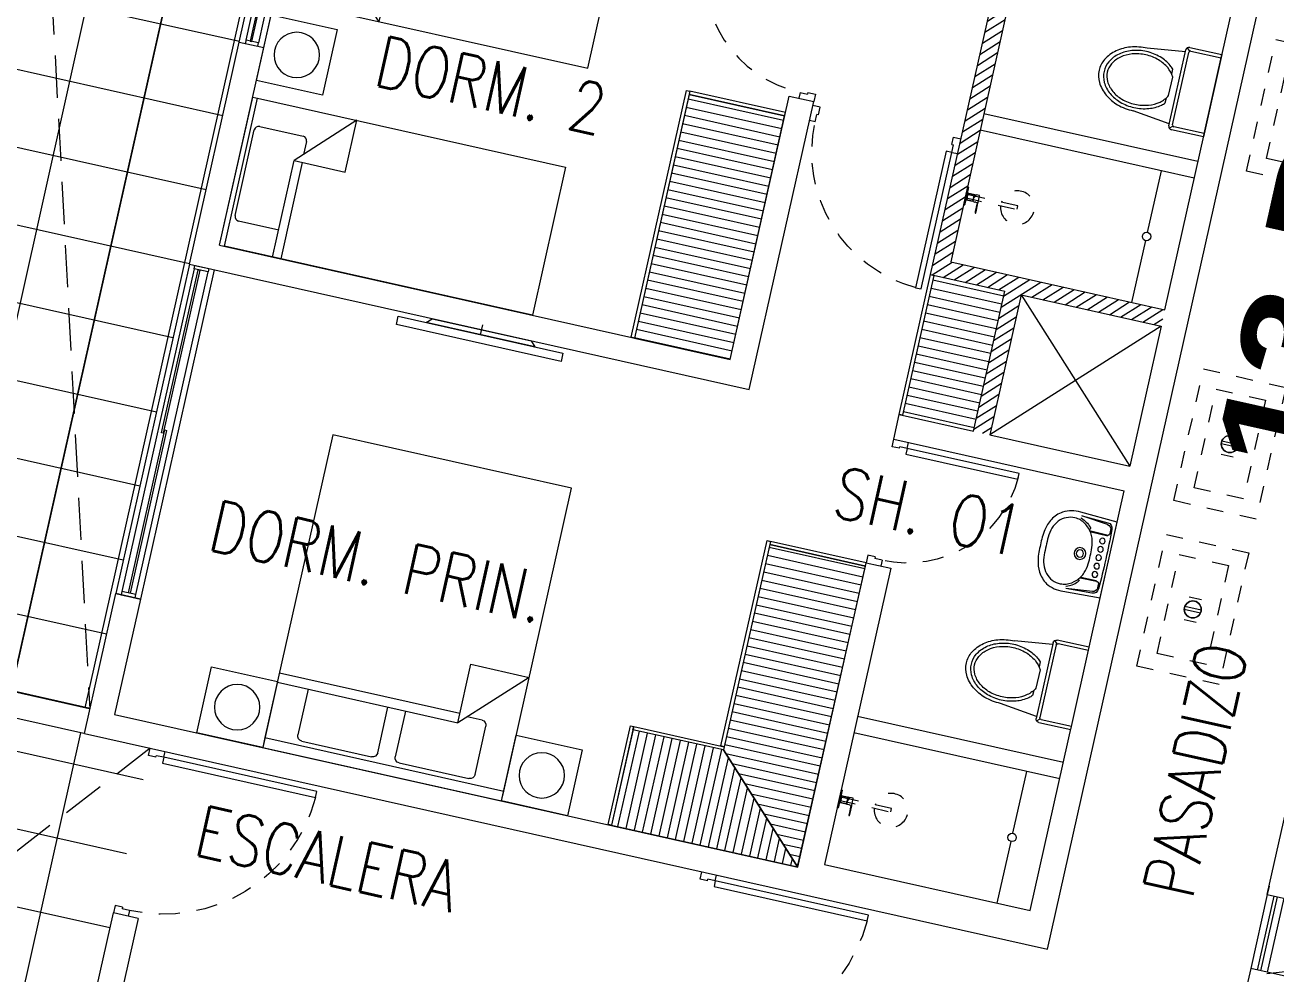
# Model space of a CAD drawing. Header units: millimetres. Extents: x 2471 to 2909, y 1327 to 1568.
# Drawn here: x 2622.16 to 2629.57, y 1490.8 to 1496.43 of the extents above; entities that cross this region are included whole.
import ezdxf
from ezdxf.xclip import XClip

# ---------------------------------------------------------------- set-up
doc = ezdxf.new("R2010")
doc.units = ezdxf.units.MM
doc.header["$XCLIPFRAME"] = 2
doc.set_wipeout_variables(frame=1)
for name, pattern in [('ACAD_ISO07W100', [3, 0, -3]), ('HIDDEN', [0.375, 0.25, -0.125]), ('HIDDEN2', [0.1875, 0.125, -0.0625])]:
    doc.linetypes.add(name, pattern=pattern)
doc.layers.get('0').update_dxf_attribs({"color": 251, "lineweight": 9})
for name, color, linetype, lineweight in [('A-BARANDAS', 251, 'Continuous', 13), ('A-ESTRUCTURA-HATCH', 251, 'Continuous', 13), ('A-HATCH', 251, 'Continuous', 13), ('A-LINEAS', 251, 'Continuous', 13), ('A-MOBILIARIO', 251, 'Continuous', 13), ('A-MURO ALTO', 251, 'Continuous', 13), ('A-MURO BAJO', 251, 'Continuous', 13), ('A-MUROS', 251, 'Continuous', 13), ('A-PROYECCIONES', 251, 'HIDDEN', 13), ('A-SANITARIOS', 251, 'Continuous', 13), ('A_30_DispositivosSanit', 251, 'Continuous', 13), ('A_50_TextoAmbiente', 251, 'Continuous', 13), ('A_50_TextoSubtitulos', 251, 'Continuous', 13), ('DLP_MOBILIARIO FIJO', 251, 'Continuous', 13), ('DLP_MURO BAJO', 251, 'Continuous', 13)]:
    doc.layers.add(name, color=color, linetype=linetype, lineweight=lineweight)
doc.styles.add('R100-200', font='romans.shx', dxfattribs={"width": 0.8, "height": 0.3})
doc.styles.add('R140-200', font='ariblk.ttf', dxfattribs={"height": 0.5})

# ---------------------------------------------------------------- blocks, each defined once
blk = doc.blocks.new('EST P1')
at = {"layer": 'A-ESTRUCTURA-HATCH'}
h = blk.add_hatch(dxfattribs=at)
h.set_pattern_fill('ANSI31', color=256, scale=0.02)
h.set_pattern_definition([(45, (-226392.07709, -8188203.05961), (-0.04490128060535, 0.04490128060535), [])])
h.paths.add_polyline_path([(-3.61, 5.05), (-3.61, 4.85), (-44.785, 4.85), (-44.785, -0.15), (-46.99, -0.15), (-46.99, -11.15), (-3.61, -11.1501), (-3.61, -11.4001), (-47.24, -11.4001), (-47.24, 0.15), (-45.035, 0.15), (-45.035, 5.05)])
h.paths.add_polyline_path([(5.8757, 4.85), (5.8757, 5.05), (35.53, 5.05), (35.53, 4.85)])
h.paths.add_polyline_path([(47.915, 5.05), (35.58, 5.05), (35.58, 4.85), (47.915, 4.85)])
h.paths.add_polyline_path([(51.865, 4.85), (53.3757, 4.85), (53.3757, 5.05), (51.865, 5.05)])
edge = h.paths.add_edge_path()
edge.add_arc((63.3007, -0.15), 9.7, 360, 540)
edge.add_line((53.6007, -0.15), (53.8007, -0.15))
edge.add_arc((63.3007, -0.15), 9.5, 0.90471, 180, ccw=False)
edge.add_line((72.7995, 0), (70.3507, 0))
edge.add_line((70.3507, 0), (70.3507, -0.1499))
edge.add_line((70.3507, -0.1499), (73.0007, -0.15))
edge = h.paths.add_edge_path()
edge.add_arc((63.3007, -0.15), 3.3, 0.00085, 49.99468)
edge.add_line((65.4221, 2.3777), (65.4222, -0.15))
edge.add_line((65.4222, -0.15), (65.2722, -0.15))
edge.add_line((65.2722, -0.15), (65.2721, 2.4964))
edge.add_arc((63.3007, -0.15), 3.3, 53.31658, 179.99996)
edge.add_line((60.0007, -0.15), (59.8007, -0.15))
edge.add_arc((63.3007, -0.15), 3.5, 2.45736, 179.99993, ccw=False)
edge.add_line((66.7975, 0.0001), (69.4507, 0))
edge.add_line((69.4507, 0), (69.4507, -0.1499))
edge.add_line((69.4507, -0.1499), (66.6007, -0.1499))
h.paths.add_polyline_path([(-3.56, -11.15), (35.53, -11.15), (35.53, -11.4001), (-3.56, -11.4001)])
h.paths.add_polyline_path([(35.58, -11.1501), (71.88, -11.1501), (71.88, -11.4001), (35.58, -11.4)])
blk = doc.blocks.new('EST P2')
at = {"layer": 'A-ESTRUCTURA-HATCH'}
h = blk.add_hatch(dxfattribs=at)
h.set_pattern_fill('ANSI31', color=256, scale=0.02)
h.set_pattern_definition([(45, (-226392.07709, -8188163.05961), (-0.04490128060535, 0.04490128060535), [])])
h.paths.add_polyline_path([(-3.61, 5.05), (-3.61, 4.85), (-44.785, 4.85), (-44.785, -0.15), (-46.99, -0.15), (-46.99, -11.15), (-3.61, -11.1501), (-3.61, -11.4001), (-47.24, -11.4), (-47.24, 0.15), (-45.035, 0.15), (-45.035, 5.0497)])
h.paths.add_polyline_path([(5.8757, 4.85), (5.8757, 5.05), (35.53, 5.05), (35.53, 4.85)])
h.paths.add_polyline_path([(35.58, -11.1501), (71.88, -11.1501), (71.88, -11.4001), (35.58, -11.4)])
h.paths.add_polyline_path([(-3.56, -11.15), (35.53, -11.15), (35.53, -11.4001), (-3.56, -11.4001)])
edge = h.paths.add_edge_path()
edge.add_arc((63.3007, -0.15), 9.7, 360, 540)
edge.add_line((53.6007, -0.15), (53.8007, -0.15))
edge.add_arc((63.3007, -0.15), 9.5, 0, 180, ccw=False)
edge.add_line((72.8007, -0.15), (73.0007, -0.15))
h.paths.add_polyline_path([(47.915, 5.05), (35.58, 5.05), (35.58, 4.85), (47.915, 4.85)])
edge = h.paths.add_edge_path()
edge.add_arc((63.3007, -0.15), 3.3, 0.00108, 49.99451)
edge.add_line((65.4221, 2.3777), (65.4222, -0.15))
edge.add_line((65.4222, -0.15), (65.2722, -0.15))
edge.add_line((65.2722, -0.15), (65.2721, 2.4964))
edge.add_arc((63.3007, -0.15), 3.3, 53.31547, 179.99992)
edge.add_line((60.0007, -0.15), (59.8007, -0.15))
edge.add_arc((63.3007, -0.15), 3.5, 0.00102, 179.99993, ccw=False)
edge.add_line((66.8007, -0.1499), (66.6007, -0.1499))
edge.add_line((66.6007, -0.1499), (66.6007, -0.1499))
h.paths.add_polyline_path([(51.865, 4.85), (53.3757, 4.85), (53.3757, 5.05), (51.865, 5.05)])
blk = doc.blocks.new('A$C47ad906b')
at = {"linetype": 'ACAD_ISO07W100'}
blk.add_blockref('EST P1', (27.0859, 53.6317), dxfattribs=at)
at = {"color": 240, "true_color": 0xed1f24}
blk.add_wipeout([(-17.9532, 13.7815), (-20.1582, 13.7815), (-20.1582, 2.2315), (98.9618, 2.2315), (98.9618, 7.2315), (99.7906, 7.2315), (100.0824, 13.4817), (99.9399, 15.1384), (99.3011, 17.2957), (98.434, 18.891), (96.5864, 20.9381), (95.1524, 21.9277), (93.5658, 22.6443), (92.3725, 22.9752), (90.3824, 23.1815), (88.3592, 22.9682), (87.1113, 22.6133), (85.5861, 21.9127), (83.9074, 20.704), (82.6862, 19.3856), (82.1939, 18.6815), (75.1468, 18.6815), (75.1468, 19.1315), (74.5468, 19.1315), (74.5468, 18.6815), (70.6718, 18.6815), (70.6718, 19.1315), (70.0718, 19.1315), (70.0718, 18.6815), (59.808, 18.6815), (59.808, 19.5314), (55.8578, 19.5314), (55.8578, 18.6815), (37.3918, 18.6815), (9.6018, 18.6818), (9.6018, 19.1315), (9.0018, 19.1315), (9.0018, 18.6817), (7.6574, 18.6815), (7.6574, 19.5315), (3.7074, 19.5315), (3.7074, 18.6818), (-19.1926, 18.6819), (-19.1926, 18.4815), (-17.9532, 18.4815)], dxfattribs=at)
blk.add_blockref('EST P2', (27.0859, 13.6317))
blk = doc.blocks.new('*U845')
for p, q in [((0.01, 0.955), (0.01, 1)), ((0.1, 0.965), (0.055, 0.965)), ((0.055, 0.955), (0.055, 0.965)), ((0.1, 0.965), (0.1, 1)), ((0.055, 0.955), (0.01, 0.955)), ((0.055, 0.045), (0.01, 0.045)), ((0.01, 0.045), (0.01, 0)), ((0.055, 0.045), (0.055, 0.035)), ((0.1, 0.035), (0.055, 0.035)), ((0.1, 0.035), (0.1, 0))]:
    blk.add_line(p, q)
blk.add_lwpolyline([(1.03, 0.07), (1.03, 0.035), (0.1, 0.035), (0.1, 0.07)], close=True)
at = {"color": 7, "linetype": 'HIDDEN2'}
blk.add_arc((0.0995, 0.0338), 0.9312, 2.23015, 89.96723, dxfattribs=at)
blk = doc.blocks.new('ducha marsano')
at = {"linetype": 'HIDDEN2', "ltscale": 0.5, "extrusion": (-4.9425e-10, -7.91123e-10, -1)}
for p, q in [((-0.01, 0), (0.01, 0)), ((0.01, 0), (0.01, -0.3155)), ((-0.0205, -0.08), (-0.0205, -0.0601)), ((-0.0155, -0.058), (-0.0157, -0.058)), ((-0.01, -0.3155), (-0.01, 0)), ((0.0225, -0.0515), (-0.0001, -0.0515)), ((0.0225, -0.0515), (0.0225, -0.0627)), ((0.0225, -0.0682), (0.0225, -0.077)), ((0.021, -0.0815), (-0.019, -0.0815)), ((0.025, -0.0815), (0.021, -0.0815)), ((0.0225, -0.077), (0.025, -0.077)), ((0.025, -0.077), (0.0771, -0.077)), ((0.0771, -0.0815), (0.025, -0.0815)), ((0.0771, -0.077), (0.0816, -0.077)), ((0.0816, -0.0815), (0.0771, -0.0815)), ((0.0816, -0.077), (0.082, -0.077)), ((0.082, -0.0815), (0.0816, -0.0815)), ((0.082, -0.077), (0.084, -0.077)), ((0.084, -0.0815), (0.082, -0.0815)), ((0.0855, -0.0785), (0.0855, -0.08)), ((0.01, -0.3155), (-0.01, -0.3155))]:
    blk.add_line(p, q, dxfattribs=at)
for centre, radius, start, end in [((-0.0004, -0.0462), 0.02, 323.95812, 354.92979), ((0.0004, -0.0462), 0.02, 185.07021, 195.2705), ((0.019, -0.08), 0.0015, 270, 360), ((-0.084, -0.0785), 0.0015, 90, 180), ((-0.084, -0.08), 0.0015, 180, 270), ((0, -0.3155), 0.1, 95.73917, 84.26083)]:
    blk.add_arc(centre, radius, start, end, dxfattribs=at)
at = {"linetype": 'HIDDEN2', "ltscale": 0.5, "extrusion": (-4.94252e-10, -7.91124e-10, -1)}
blk.add_ellipse((0, -0.0515), major_axis=(-0.0225, -0.0095), ratio=0.001448, start_param=0.425436, end_param=1.567366, dxfattribs=at)
at = {"linetype": 'HIDDEN2', "ltscale": 0.5}
for points, degree in [([(-0.0305, 0), (0, 0), (0.0305, 0)], 2), ([(0.0305, 0), (0.0415, 0), (0.0525, 0)], 2), ([(0.0525, 0), (0.0525, -0.0038), (0.0525, -0.0075)], 2), ([(-0.0525, 0), (-0.0525, -0.0038), (-0.0525, -0.0075)], 2), ([(-0.0525, 0), (-0.0415, 0), (-0.0305, 0)], 2), ([(-0.0525, -0.0075), (-0.0525, -0.0075), (-0.0525, -0.0075)], 2), ([(0.0305, -0.008), (0, -0.008), (-0.0305, -0.008)], 2), ([(-0.0215, -0.008), (-0.0215, -0.0093), (-0.0215, -0.0105)], 2), ([(-0.021, -0.011), (-0.007, -0.011), (0.007, -0.011), (0.021, -0.011)], 3), ([(-0.02, -0.011), (-0.02, -0.0294), (-0.02, -0.0477)], 2), ([(-0.0197, -0.048), (0, -0.048), (0.0197, -0.048)], 2), ([(0.02, -0.011), (0.02, -0.0294), (0.02, -0.0477)], 2), ([(0.0215, -0.008), (0.0215, -0.0093), (0.0215, -0.0105)], 2)]:
    blk.add_open_spline(points, degree=degree, dxfattribs=at)
for points, weights in [([(-0.0525, -0.0075), (-0.0525, -0.0075), (-0.0525, -0.0075)], [1, 0.990847086912, 0.982266230892]), ([(-0.052, -0.008), (-0.0525, -0.008), (-0.0525, -0.0075)], [1, 0.707106781193, 1]), ([(-0.0215, -0.0105), (-0.0215, -0.011), (-0.021, -0.011)], [1, 0.70710678154, 1]), ([(-0.02, -0.0477), (-0.02, -0.048), (-0.0197, -0.048)], [1, 0.707106780138, 1]), ([(0.02, -0.0477), (0.02, -0.048), (0.0197, -0.048)], [1, 0.707106779703, 1]), ([(0.0211, -0.011), (0.0211, -0.011), (0.021, -0.011)], [1, 0.992411795776, 1]), ([(0.052, -0.008), (0.0521, -0.008), (0.0521, -0.008)], [1, 0.992411795771, 1])]:
    blk.add_rational_spline(points, weights, degree=2, dxfattribs=at)
for points, knots in [([(-0.0305, -0.008), (-0.0332, -0.008), (-0.0374, -0.008), (-0.0424, -0.008), (-0.0458, -0.008), (-0.0486, -0.008), (-0.0512, -0.008), (-0.052, -0.008), (-0.052, -0.008)], [0, 0, 0, 0, 8.104572, 12.495263, 16.885954, 21.276645, 25.667336, 33.771908, 33.771908, 33.771908, 33.771908]), ([(0.0225, -0.0682), (0.0225, -0.0682), (0.0225, -0.0682), (0.0225, -0.0679), (0.0224, -0.0677), (0.0224, -0.0672), (0.0224, -0.0669), (0.0223, -0.0662), (0.0223, -0.0658), (0.0223, -0.0652), (0.0223, -0.0648), (0.0224, -0.0641), (0.0224, -0.0638), (0.0224, -0.0633), (0.0225, -0.0631), (0.0225, -0.0628), (0.0225, -0.0627), (0.0225, -0.0627)], [0.4148436, 0.4148436, 0.4148436, 0.4148436, 0.5185541, 0.5185541, 0.6222645, 0.6222645, 0.7259759, 0.7259759, 0.8296873, 0.8296873, 0.9333987, 0.9333987, 1.03711, 1.03711, 1.1408205, 1.1408205, 1.2445309, 1.2445309, 1.2445309, 1.2445309]), ([(0.052, -0.008), (0.052, -0.008), (0.0512, -0.008), (0.0486, -0.008), (0.0458, -0.008), (0.0424, -0.008), (0.0374, -0.008), (0.0332, -0.008), (0.0305, -0.008)], [0, 0, 0, 0, 8.104572, 12.495263, 16.885954, 21.276645, 25.667336, 33.771908, 33.771908, 33.771908, 33.771908])]:
    blk.add_open_spline(points, degree=3, knots=knots, dxfattribs=at)
for points, weights, degree, knots in [([(0.0211, -0.011), (0.0211, -0.011), (0.0211, -0.011), (0.0211, -0.011), (0.0214, -0.0109), (0.0215, -0.0107), (0.0215, -0.0105)], [0.918641037743, 0.918640949346, 0.918640860949, 0.918640772552, 0.789223156395, 0.789223156395, 0.918640772552], 3, [0.1238988, 0.1238988, 0.1238988, 0.1238988, 0.1238993, 0.1238993, 0.1238993, 0.78603, 0.78603, 0.78603, 0.78603]), ([(0.0521, -0.008), (0.0521, -0.008), (0.0521, -0.008), (0.0525, -0.0079), (0.0525, -0.0075)], [0.918641037749, 0.918640905153, 0.918640772558, 0.724517853988, 0.918640772558], 2, [0.1238988, 0.1238988, 0.1238988, 0.1238993, 0.1238993, 0.7860311, 0.7860311, 0.7860311])]:
    blk.add_rational_spline(points, weights, degree=degree, knots=knots, dxfattribs=at)
blk = doc.blocks.new('1 PLAZA')
for p, q in [((-0.45, 0), (0.45, 0)), ((-0.45, 0), (-0.45, -0.2551)), ((0.45, 0), (0.45, -0.2551)), ((-0.2592, -0.0513), (0.2619, -0.0513)), ((-0.2859, -0.3221), (-0.2859, -0.0781)), ((0.2887, -0.0781), (0.2887, -0.3415)), ((-0.45, -0.3221), (0.1356, -0.3221)), ((0.45, -0.6318), (0.1356, -0.3221)), ((0.1356, -0.3221), (0.1356, -0.6318)), ((0.2619, -0.3683), (0.1825, -0.3683)), ((0.1356, -0.371), (-0.45, -0.371)), ((0.1356, -0.6318), (0.45, -0.6318))]:
    blk.add_line(p, q)
blk.add_lwpolyline([(-0.45, -1.9), (-0.45, -0.0287), (0.45, -0.0287), (0.45, -1.9)], close=True)
for centre, start, end in [((-0.2592, -0.0781), 90, 180), ((0.2619, -0.0781), 0, 90), ((0.2619, -0.3415), 270, 0)]:
    blk.add_arc(centre, 0.0267, start, end)
blk = doc.blocks.new('VELADOR')
blk.add_lwpolyline([(0, 0.4), (0, 0), (0.4, 0), (0.4, 0.4)], close=True)
blk.add_circle((0.2, 0.2), 0.1344)
blk = doc.blocks.new('SIFON JET_PLANTA')
blk.add_wipeout([(0, -0.25), (-0.195, -0.25), (-0.1995, -0.2495), (-0.2029, -0.2484), (-0.2029, -0.2484), (-0.2067, -0.2462), (-0.2067, -0.2462), (-0.209, -0.244), (-0.209, -0.244), (-0.2091, -0.2441), (-0.2108, -0.2423), (-0.2108, -0.2423), (-0.2108, -0.2423), (-0.2126, -0.2395), (-0.2126, -0.2395), (-0.2138, -0.2369), (-0.2138, -0.2369), (-0.2147, -0.2335), (-0.215, -0.23), (-0.215, -0.227), (-0.215, -0.2181), (-0.44, -0.19), (-0.4428, -0.19), (-0.4467, -0.1899), (-0.449, -0.1899), (-0.4518, -0.1898), (-0.455, -0.1897), (-0.4568, -0.1896), (-0.4592, -0.1894), (-0.4619, -0.1893), (-0.4639, -0.1891), (-0.4651, -0.189), (-0.4651, -0.189), (-0.4695, -0.1887), (-0.4735, -0.1883), (-0.4761, -0.188), (-0.4785, -0.1877), (-0.4812, -0.1874), (-0.4824, -0.1872), (-0.4862, -0.1867), (-0.4884, -0.1864), (-0.4916, -0.1859), (-0.4936, -0.1856), (-0.495, -0.1854), (-0.4974, -0.1849), (-0.4974, -0.1849), (-0.5022, -0.184), (-0.5066, -0.1832), (-0.5094, -0.1826), (-0.5118, -0.1821), (-0.5151, -0.1813), (-0.5177, -0.1807), (-0.5217, -0.1796), (-0.5238, -0.1791), (-0.5267, -0.1783), (-0.5267, -0.1783), (-0.5296, -0.1775), (-0.5321, -0.1768), (-0.5352, -0.1759), (-0.5385, -0.1749), (-0.5385, -0.1749), (-0.5412, -0.174), (-0.5428, -0.1735), (-0.5449, -0.1728), (-0.5465, -0.1722), (-0.5491, -0.1713), (-0.551, -0.1706), (-0.5543, -0.1693), (-0.5568, -0.1683), (-0.5598, -0.1671), (-0.5614, -0.1664), (-0.5644, -0.1652), (-0.5659, -0.1645), (-0.5675, -0.1637), (-0.5702, -0.1625), (-0.5738, -0.1608), (-0.5759, -0.1598), (-0.5781, -0.1587), (-0.5833, -0.1559), (-0.5871, -0.1538), (-0.5896, -0.1524), (-0.5918, -0.1511), (-0.5936, -0.15), (-0.595, -0.1492), (-0.5964, -0.1483), (-0.5987, -0.1469), (-0.6004, -0.1458), (-0.602, -0.1448), (-0.6039, -0.1435), (-0.6058, -0.1422), (-0.607, -0.1415), (-0.6086, -0.1403), (-0.612, -0.1379), (-0.6142, -0.1363), (-0.6153, -0.1355), (-0.6168, -0.1344), (-0.6179, -0.1335), (-0.6193, -0.1324), (-0.6204, -0.1315), (-0.6215, -0.1307), (-0.6223, -0.13), (-0.6235, -0.1291), (-0.6245, -0.1281), (-0.6245, -0.1281), (-0.6262, -0.1268), (-0.6276, -0.1255), (-0.6288, -0.1244), (-0.6305, -0.123), (-0.6318, -0.1217), (-0.6318, -0.1217), (-0.6335, -0.1201), (-0.6347, -0.119), (-0.6347, -0.119), (-0.6379, -0.1158), (-0.64, -0.1137), (-0.6458, -0.1074), (-0.6494, -0.1032), (-0.6554, -0.0958), (-0.6599, -0.0897), (-0.6623, -0.0862), (-0.6646, -0.0826), (-0.6679, -0.0774), (-0.6706, -0.0727), (-0.6722, -0.0699), (-0.6751, -0.0642), (-0.677, -0.0602), (-0.6779, -0.0581), (-0.6792, -0.0551), (-0.6803, -0.0522), (-0.6814, -0.0492), (-0.6827, -0.0457), (-0.6838, -0.0419), (-0.6855, -0.0361), (-0.6864, -0.0321), (-0.687, -0.0296), (-0.6876, -0.0264), (-0.6881, -0.0232), (-0.6891, -0.0164), (-0.6896, -0.0111), (-0.6899, -0.0065), (-0.69, 0), (-0.6899, 0.0044), (-0.6897, 0.0096), (-0.6893, 0.014), (-0.6887, 0.0194), (-0.6881, 0.0236), (-0.6881, 0.0236), (-0.6872, 0.0284), (-0.6867, 0.031), (-0.6855, 0.0361), (-0.6855, 0.0361), (-0.6838, 0.0421), (-0.6838, 0.0421), (-0.6819, 0.048), (-0.6804, 0.0521), (-0.6793, 0.0547), (-0.6779, 0.0582), (-0.6745, 0.0655), (-0.6745, 0.0655), (-0.6722, 0.0699), (-0.6705, 0.0728), (-0.669, 0.0755), (-0.6672, 0.0785), (-0.665, 0.082), (-0.6634, 0.0845), (-0.6611, 0.088), (-0.657, 0.0936), (-0.657, 0.0936), (-0.6534, 0.0984), (-0.6534, 0.0984), (-0.6503, 0.1023), (-0.6453, 0.108), (-0.6386, 0.1152), (-0.6326, 0.121), (-0.6299, 0.1235), (-0.6251, 0.1276), (-0.6206, 0.1314), (-0.6168, 0.1344), (-0.6106, 0.1389), (-0.6061, 0.142), (-0.6, 0.1461), (-0.5963, 0.1484), (-0.5908, 0.1517), (-0.5862, 0.1543), (-0.5794, 0.158), (-0.5693, 0.1629), (-0.5517, 0.1703), (-0.5465, 0.1722), (-0.5385, 0.1749), (-0.5346, 0.176), (-0.5265, 0.1784), (-0.5216, 0.1797), (-0.5148, 0.1813), (-0.5079, 0.1829), (-0.5016, 0.1842), (-0.4865, 0.1867), (-0.4763, 0.188), (-0.4726, 0.1884), (-0.4636, 0.1892), (-0.4549, 0.1897), (-0.449, 0.1899), (-0.44, 0.19), (-0.4322, 0.191), (-0.215, 0.2181), (-0.215, 0.2234), (-0.215, 0.2278), (-0.2149, 0.2323), (-0.2142, 0.2356), (-0.2129, 0.239), (-0.211, 0.2419), (-0.2091, 0.2441), (-0.2077, 0.2455), (-0.2055, 0.247), (-0.2007, 0.2492), (-0.195, 0.25), (-0.195, 0.25), (-0.1605, 0.25), (-0.0975, 0.25), (-0.0323, 0.25), (0, 0.25)])
for p, q in [((-0.215, -0.23), (-0.215, 0.23)), ((-0.2091, 0.2441), (-0.1921, 0.2271)), ((-0.195, 0.25), (0, 0.25)), ((-0.185, 0.23), (0, 0.23)), ((0, 0.25), (0, -0.25)), ((-0.215, 0.2181), (-0.44, 0.19)), ((-0.195, -0.22), (-0.195, 0.22)), ((-0.265, 0.0718), (-0.265, 0.1028)), ((-0.255, -0.0562), (-0.255, 0.0562)), ((-0.265, -0.1028), (-0.265, -0.0718)), ((-0.215, -0.2181), (-0.44, -0.19)), ((-0.2091, -0.2441), (-0.1921, -0.2271)), ((0, -0.25), (-0.195, -0.25)), ((0, -0.23), (-0.185, -0.23))]:
    blk.add_line(p, q)
for points in [[(-0.44, 0.19, 0.076393), (-0.5385, 0.1749, 0.086437), (-0.6168, 0.1344, 0.105872), (-0.6722, 0.0699, 0.125404), (-0.69, 0, 0.125404), (-0.6722, -0.0699, 0.105872), (-0.6168, -0.1344, 0.086437), (-0.5385, -0.1749, 0.076393), (-0.44, -0.19, 0.076393)], [(-0.265, 0.1028, 0.0362), (-0.2844, 0.1202, 0.08725), (-0.3535, 0.1565, 0.077598), (-0.44, 0.17, 0.077598), (-0.5265, 0.1565, 0.08725), (-0.5956, 0.1202, 0.105601), (-0.6443, 0.0627, 0.12364), (-0.66, 0, 0.12364), (-0.6443, -0.0627, 0.105601), (-0.5956, -0.1202, 0.08725), (-0.5265, -0.1565, 0.077598), (-0.44, -0.17, 0.077598)], [(-0.255, 0.0562, 0.100268), (-0.2967, 0.1044, 0.08725), (-0.3596, 0.1374, 0.077598), (-0.44, 0.15, 0.077598), (-0.5204, 0.1374, 0.08725), (-0.5833, 0.1044, 0.105601), (-0.6266, 0.0532, 0.12364), (-0.64, 0, 0.12364), (-0.6266, -0.0532, 0.105601), (-0.5833, -0.1044, 0.08725), (-0.5204, -0.1374, 0.077598), (-0.44, -0.15, 0.077598)], [(-0.44, -0.15, 0.077598), (-0.3596, -0.1374, 0.08725), (-0.2967, -0.1044, 0.100268), (-0.255, -0.0562, 0.12364)], [(-0.44, -0.17, 0.077598), (-0.3535, -0.1565, 0.08725), (-0.2844, -0.1202, 0.0362), (-0.265, -0.1028, 0.12364)]]:
    blk.add_lwpolyline(points, format="xyb")
for centre, radius, start, end in [((-0.195, 0.23), 0.02, 90, 180), ((-0.185, 0.22), 0.01, 90, 180), ((-0.185, -0.22), 0.01, 180, 270), ((-0.195, -0.23), 0.02, 180, 270)]:
    blk.add_arc(centre, radius, start, end)
blk = doc.blocks.new('*U843')
for p, q in [((0.01, 0.855), (0.01, 0.9)), ((0.1, 0.865), (0.1, 0.9)), ((0.055, 0.855), (0.01, 0.855)), ((0.1, 0.865), (0.055, 0.865)), ((0.055, 0.855), (0.055, 0.865)), ((0.055, 0.045), (0.01, 0.045)), ((0.01, 0.045), (0.01, 0)), ((0.055, 0.045), (0.055, 0.035)), ((0.1, 0.035), (0.055, 0.035)), ((0.1, 0.035), (0.1, 0))]:
    blk.add_line(p, q)
blk.add_lwpolyline([(0.93, 0.07), (0.93, 0.035), (0.1, 0.035), (0.1, 0.07)], close=True)
at = {"color": 7, "linetype": 'HIDDEN2'}
blk.add_arc((0.0995, 0.0339), 0.8311, 2.23015, 89.96723, dxfattribs=at)
blk = doc.blocks.new('A$C4BFA03A9')
for points in [[(0.06, -0.5), (0.11, -0.5), (0.11, 0.5), (0.06, 0.5)], [(0.03, -0.3), (0.06, -0.33), (0.06, 0.33), (0.03, 0.3)]]:
    blk.add_lwpolyline(points, close=True)
at = {"layer": 'A-PROYECCIONES', "ltscale": 0.15}
blk.add_line((0.06, 0), (0, 0), dxfattribs=at)
blk = doc.blocks.new('*U844')
for p, q in [((0.01, 0.755), (0.01, 0.8)), ((0.055, 0.755), (0.01, 0.755)), ((0.1, 0.765), (0.055, 0.765)), ((0.055, 0.755), (0.055, 0.765)), ((0.1, 0.765), (0.1, 0.8)), ((0.055, 0.045), (0.01, 0.045)), ((0.01, 0.045), (0.01, 0)), ((0.055, 0.045), (0.055, 0.035)), ((0.1, 0.035), (0.055, 0.035)), ((0.1, 0.035), (0.1, 0))]:
    blk.add_line(p, q)
blk.add_lwpolyline([(0.83, 0.07), (0.83, 0.035), (0.1, 0.035), (0.1, 0.07)], close=True)
at = {"color": 7, "linetype": 'HIDDEN2'}
blk.add_arc((0.0996, 0.034), 0.731, 2.23015, 89.96723, dxfattribs=at)
blk = doc.blocks.new('VP.120')
at = {"layer": 'A-MURO BAJO'}
for p, q in [((0, 0), (1.2, 0)), ((0, -0.15), (1.2, -0.15))]:
    blk.add_line(p, q, dxfattribs=at)
at = {"layer": 'DLP_MOBILIARIO FIJO', "color": 251}
for p, q in [((0.02, -0.0375), (1.18, -0.0375)), ((1.18, -0.1125), (0.02, -0.1125))]:
    blk.add_line(p, q, dxfattribs=at)
at = {"layer": 'DLP_MOBILIARIO FIJO', "color": 6}
for points in [[(0, -0.1125), (0.02, -0.1125), (0.02, -0.0375), (0, -0.0375)], [(1.2, -0.1125), (1.18, -0.1125), (1.18, -0.0375), (1.2, -0.0375)]]:
    blk.add_lwpolyline(points, close=True, dxfattribs=at)
at = {"layer": 'DLP_MOBILIARIO FIJO', "elevation": 0}
for points in [[(0.61, -0.0625), (0.02, -0.0625), (0.02, -0.0725), (0.61, -0.0725)], [(0.59, -0.0875), (1.18, -0.0875), (1.18, -0.0775), (0.59, -0.0775)]]:
    blk.add_lwpolyline(points, close=True, dxfattribs=at)
blk = doc.blocks.new('*U828')
for p, q in [((0.01, 0.705), (0.01, 0.75)), ((0.1, 0.715), (0.1, 0.75)), ((0.055, 0.705), (0.01, 0.705)), ((0.1, 0.715), (0.055, 0.715)), ((0.055, 0.705), (0.055, 0.715)), ((0.055, 0.045), (0.01, 0.045)), ((0.01, 0.045), (0.01, 0)), ((0.055, 0.045), (0.055, 0.035)), ((0.1, 0.035), (0.055, 0.035)), ((0.1, 0.035), (0.1, 0))]:
    blk.add_line(p, q)
blk.add_lwpolyline([(0.78, 0.07), (0.78, 0.035), (0.1, 0.035), (0.1, 0.07)], close=True)
at = {"color": 7, "linetype": 'HIDDEN2'}
blk.add_arc((0.0996, 0.0341), 0.6809, 2.23015, 89.96723, dxfattribs=at)
blk = doc.blocks.new('BOWL-ITALGRIF_VARADERO_01')
for p, q in [((-0.2032, -0.1971), (-0.2208, -0.038)), ((0.2032, -0.1971), (0.2208, -0.038)), ((-0.1404, -0.2077), (-0.1424, -0.1083)), ((-0.1375, -0.205), (-0.1375, -0.1117)), ((0.1375, -0.205), (0.1375, -0.1117)), ((0.1404, -0.2077), (0.1424, -0.1083)), ((-0.1753, -0.222), (-0.1544, -0.222)), ((0.1753, -0.222), (0.1544, -0.222))]:
    blk.add_line(p, q)
for points in [[(-0.0917, 0.1589, -0.02989), (-0.0456, 0.1646, -0.007822), (0.0456, 0.1646, -0.02989), (0.0918, 0.1589, -0.091737), (0.1601, 0.1343, -0.112496), (0.2175, 0.0792, -0.147885), (0.2402, -0.0257), (0.23, -0.25), (-0.23, -0.25), (-0.2402, -0.0257, -0.147885), (-0.2175, 0.0792, -0.112496), (-0.1601, 0.1343, -0.091737)], [(-0.0496, -0.1363, -0.062677), (-0.1048, -0.1249, -0.110639), (-0.1576, -0.091, -0.120976), (-0.195, -0.0344, -0.061198), (-0.2, 0, -0.21707), (-0.1593, 0.092, -0.174983), (-0.0545, 0.1298, -0.010618), (0, 0.131, -0.010618), (0.0545, 0.1298, -0.174983), (0.1593, 0.092, -0.21707), (0.2, 0, -0.061198), (0.195, -0.0344, -0.120976), (0.1576, -0.091, -0.110639), (0.1048, -0.1249, -0.062677), (0.0496, -0.1363, -0.017583), (0, -0.138, -0.017583)]]:
    blk.add_lwpolyline(points, format="xyb", close=True)
for points in [[(-0.2216, -0.0381), (-0.2145, -0.1954, 0.390823), (-0.1807, -0.2288, 0.017524), (0.1807, -0.2288, 0.390823), (0.2145, -0.1954), (0.2216, -0.0381)], [(-0.2072, -0.035, 0.005), (-0.2064, -0.038, 0.121292), (-0.166, -0.0996, 0.007977), (-0.1624, -0.1031)], [(0.2072, -0.035, -0.005), (0.2064, -0.038, -0.121292), (0.166, -0.0996, -0.007977), (0.1624, -0.1031)]]:
    blk.add_lwpolyline(points, format="xyb")
for centre, radius in [((0, -0.075), 0.035), ((0, -0.075), 0.0215), ((-0.1015, -0.1885), 0.0165), ((-0.051, -0.1885), 0.0165), ((0, -0.1885), 0.0165), ((0.051, -0.1885), 0.0165), ((0.1015, -0.1885), 0.0165)]:
    blk.add_circle(centre, radius)
for centre, radius, start, end in [((-0.1583, -0.0987), 0.006, 226.64309, 46.64309), ((-0.1404, -0.1083), 0.002, 54.36186, 181.13739), ((-0.1355, -0.1117), 0.002, 56.71088, 180), ((0.1048, -0.1249), 9.094947017729287e-16, 0, 217.6714), ((0.1355, -0.1117), 0.002, 0, 123.28912), ((0.1404, -0.1083), 0.002, 358.86261, 125.63814), ((0.1583, -0.0987), 0.006, 133.35691, 313.35691), ((-0.1753, -0.194), 0.028, 186.31112, 270), ((-0.1545, -0.205), 0.017, 270, 0), ((-0.1544, -0.208), 0.014, 270, 1.13739), ((0.1545, -0.205), 0.017, 180, 270), ((0.1544, -0.208), 0.014, 178.86261, 270), ((0.1753, -0.194), 0.028, 270, 353.68888)]:
    blk.add_arc(centre, radius, start, end)
blk = doc.blocks.new('CAMA 2PLAZAS C_VELADOR')
at = {"layer": 'A-MOBILIARIO'}
for p, q in [((-1.8499, 0), (-0.3999, 0)), ((-1.8499, -0.06), (-1.8499, 0)), ((-0.3999, 0), (-0.3999, -0.06))]:
    blk.add_line(p, q, dxfattribs=at)
at = {"layer": 'A-MOBILIARIO', "linetype": 'Continuous'}
for p, q in [((-1.8499, -0.06), (-0.3999, -0.06)), ((-1.8499, -1.9), (-1.8499, -0.06)), ((-0.3999, -0.06), (-0.3999, -1.9)), ((-1.6633, -0.3958), (-1.6633, -0.1184)), ((-1.6327, -0.0878), (-1.2086, -0.0878)), ((-1.1779, -0.1184), (-1.1779, -0.3958)), ((-1.0719, -0.3958), (-1.0719, -0.1184)), ((-1.0413, -0.0878), (-0.6172, -0.0878)), ((-0.5866, -0.1184), (-0.5866, -0.4118)), ((-1.8499, -0.396), (-0.7546, -0.396)), ((-0.3999, -0.7507), (-0.7546, -0.396)), ((-0.7546, -0.396), (-0.7546, -0.7507)), ((-0.6172, -0.4424), (-0.7082, -0.4424)), ((-0.7546, -0.452), (-1.8499, -0.452)), ((-0.7546, -0.7507), (-0.3999, -0.7507)), ((-0.3999, -1.9), (-1.8499, -1.9))]:
    blk.add_line(p, q, dxfattribs=at)
at = {"layer": 'A-MOBILIARIO'}
for points in [[(-2.2499, -0.4), (-1.8499, -0.4), (-1.8499, 0), (-2.2499, 0)], [(-0.4, -0.4), (0, -0.4), (0, 0), (-0.4, 0)]]:
    blk.add_lwpolyline(points, close=True, dxfattribs=at)
for centre in [(-2.0499, -0.2), (-0.2, -0.2)]:
    blk.add_circle(centre, 0.1344, dxfattribs=at)
at = {"layer": 'A-MOBILIARIO', "linetype": 'Continuous'}
for centre, start, end in [((-1.6327, -0.1184), 90, 180), ((-1.2086, -0.1184), 0, 90), ((-1.0413, -0.1184), 90, 180), ((-0.6172, -0.1184), 0, 90), ((-0.6172, -0.4118), 270, 0)]:
    blk.add_arc(centre, 0.0306, start, end, dxfattribs=at)
blk = doc.blocks.new('TF_P1')
h = blk.add_hatch()
h.set_pattern_fill('ANSI31', color=8, scale=0.015, angle=90)
h.set_pattern_definition([(135, (-3e-09, -24.999965), (-0.03367596, -0.03367596), [])])
h.paths.add_polyline_path([(4.8, 4.05), (4.7, 4.05), (4.7, 3.25), (4.65, 3.25), (4.65, 3.15), (4.8, 3.15)])
h.paths.add_polyline_path([(4.45, 3.25), (4.35, 3.25), (4.35, 4.05), (4.25, 4.05), (4.25, 3.15), (4.45, 3.15)])
h.paths.add_polyline_path([(4.45, 5.1), (4.25, 5.1), (4.25, 4.2), (4.35, 4.2), (4.35, 5), (4.45, 5)])
h.paths.add_polyline_path([(4.8, 5.1), (4.65, 5.1), (4.65, 5), (4.7, 5), (4.7, 4.2), (4.8, 4.2)])
h.paths.add_polyline_path([(45.35, 5), (45.4, 5), (45.4, 5.1), (45.25, 5.1), (45.25, 4.2), (45.35, 4.2)])
h.paths.add_polyline_path([(45.35, 4.05), (45.25, 4.05), (45.25, 3.15), (45.4, 3.15), (45.4, 3.25), (45.35, 3.25)])
h.paths.add_polyline_path([(45.8, 4.05), (45.7, 4.05), (45.7, 3.25), (45.6, 3.25), (45.6, 3.15), (45.8, 3.15)])
h.paths.add_polyline_path([(45.8, 5.1), (45.6, 5.1), (45.6, 5), (45.7, 5), (45.7, 4.2), (45.8, 4.2)])
h.paths.add_polyline_path([(30.85, 6.175), (32.5, 6.175), (32.5, 6.275), (30.75, 6.275), (30.75, 6.255), (30.75, 5.825), (30.35, 5.825), (30.35, 5.725), (30.75, 5.725), (30.75, 4.875), (30.85, 4.875)])
h.paths.add_polyline_path([(30.85, 3.375), (30.75, 3.375), (30.75, 2.525), (29.9, 2.525), (29.9, 2.425), (30.75, 2.425), (30.75, 1.975), (32.5, 1.975), (32.5, 2.075), (30.85, 2.075)])
h.paths.add_polyline_path([(19.3, 2.425), (20.15, 2.425), (20.15, 2.525), (19.3, 2.525), (19.3, 3.375), (19.2, 3.375), (19.2, 2.075), (17.55, 2.075), (17.55, 1.975), (19.3, 1.975), (19.3, 1.995)])
h.paths.add_polyline_path([(19.3, 6.275), (17.55, 6.275), (17.55, 6.175), (19.2, 6.175), (19.2, 4.875), (19.3, 4.875), (19.3, 5.725), (19.7, 5.725), (19.7, 5.825), (19.3, 5.825)])
at = {"layer": 'DLP_MOBILIARIO FIJO'}
h = blk.add_hatch(dxfattribs=at)
h.set_pattern_fill('_USER', color=8, scale=0.05, angle=450, pattern_type=0)
h.set_pattern_definition([(90, (19.35001, 2.375023), (-0.05, 2e-17), [])])
h.paths.add_polyline_path([(20.15, 2.425), (19.3, 2.425), (19.3, 1.995), (20.15, 1.995)])
h = blk.add_hatch(dxfattribs=at)
h.set_pattern_fill('_USER', color=8, scale=0.05, angle=270, pattern_type=0)
h.set_pattern_definition([(270, (-7174.54215, -2432.4269), (0.05, -9e-18), [])])
h.paths.add_polyline_path([(22.8979, 1.9729), (21.07, 1.975), (21.07, 1.395), (22.3179, 1.3929)])
h = blk.add_hatch(dxfattribs=at)
h.set_pattern_fill('_USER', color=8, scale=0.05, angle=180, pattern_type=0)
h.set_pattern_definition([(180, (-9788.84287, -3190.904935), (-6e-18, -0.05), [])])
h.paths.add_polyline_path([(22.8979, 0.8429), (22.8979, 1.9729), (22.3179, 1.3929), (22.3179, 0.8429)])
h = blk.add_hatch(dxfattribs=at)
h.set_pattern_fill('_USER', color=8, scale=0.05, angle=450, pattern_type=0)
h.set_pattern_definition([(90, (18.57, 0.925023), (-0.05, 2e-17), [])])
h.paths.add_polyline_path([(20.05, 0.925), (18.57, 0.925), (18.57, 0.345), (20.05, 0.345)])
at = {"layer": 'A-LINEAS', "color": 8}
for p, q in [((22.9075, 4.825, 0), (22.4575, 6.125, 0)), ((19.3, 3.375, 0), (20.15, 2.525, 0)), ((19.3, 2.525, 0), (20.15, 3.375, 0)), ((18.775, 3.175), (18.4, 3.175)), ((19.2, 3.175), (18.825, 3.175)), ((22.425, 3.175, 0), (22.05, 3.175, 0)), ((22.85, 3.175), (22.475, 3.175, 0))]:
    blk.add_line(p, q, dxfattribs=at)
for centre in [(18.8, 3.175), (22.45, 3.175, 0)]:
    blk.add_circle(centre, 0.025, dxfattribs=at)
at = {"layer": 'A-MOBILIARIO', "color": 8}
for p, q in [((22.45, 4.785, 0), (22.9, 4.785, 0)), ((22.45, 4.765, 0), (22.9, 4.765, 0))]:
    blk.add_line(p, q, dxfattribs=at)
at = {"layer": 'A-MUROS', "color": 8}
for p, q in [((22.45, 4.725), (13.05, 4.725)), ((22.9, 4.725), (24.9, 4.725)), ((22.9, 4.725), (23.05, 4.725)), ((23.05, 3.525), (13.05, 3.525)), ((23.05, -2.325), (23.05, 3.525)), ((19.2, 2.075), (19.2, 3.375)), ((19.3, 2.525), (19.3, 3.375)), ((19.3, 3.375), (20.15, 3.375)), ((20.15, 2.525), (20.15, 3.375)), ((20.3, 1.975), (20.3, 3.375)), ((22.85, 2.125), (22.85, 3.375)), ((19.3, 2.525), (20.15, 2.525)), ((19.3, 1.975), (19.3, 2.425)), ((20.15, 2.425), (19.3, 2.425)), ((20.15, 1.975), (20.15, 2.425)), ((21.05, 1.975), (21.05, 2.125)), ((21.05, 2.125), (22.85, 2.125)), ((17.55, 2.075), (19.2, 2.075)), ((19.3, 1.975), (17.55, 1.975)), ((20.3, 1.975), (20.15, 1.975)), ((18.45, 0.925), (18.45, 1.075)), ((20.2, 1.075), (18.45, 1.075)), ((20.2, -2.325), (20.2, 1.075)), ((20.05, 0.925), (18.45, 0.925)), ((20.05, -2.175), (20.05, 0.925)), ((24.05, -1.775), (26.7, -1.775)), ((24.05, -1.775), (24.05, -1.925)), ((26.85, -1.925), (24.05, -1.925)), ((18.85, -2.325), (18.85, -2.175)), ((20.05, -2.175), (18.85, -2.175)), ((22.2, -2.175), (22.2, -2.325)), ((20.2, -2.325), (18.85, -2.325))]:
    blk.add_line(p, q, dxfattribs=at)
at = {"layer": 'A-MUROS', "color": 8, "elevation": 0}
blk.add_lwpolyline([(22.4, 4.725), (22.45, 4.725), (22.4502, 6.125), (22.9, 6.1249), (22.9, 4.725)], dxfattribs=at)
at = {"layer": 'A-MUROS', "color": 8}
blk.add_lwpolyline([(23.05, -2.325), (22.2, -2.325), (22.2, -2.175), (22.9, -2.175), (22.9, 1.975), (21.05, 1.975)], dxfattribs=at)
at = {"layer": 'DLP_MOBILIARIO FIJO', "color": 8}
for p, q in [((22.18, -2.2075, 0), (20.22, -2.2075, 0)), ((20.22, -2.2925, 0), (22.18, -2.2925, 0))]:
    blk.add_line(p, q, dxfattribs=at)
at = {"layer": 'DLP_MOBILIARIO FIJO', "color": 8, "elevation": 0}
for points in [[(19.3, 1.975), (19.3, 1.995), (20.15, 1.995), (20.15, 1.975)], [(21.07, 1.975), (21.05, 1.975), (21.05, 1.395), (21.07, 1.395)], [(22.8979, 0.8429), (22.8979, 1.9729), (22.3179, 1.3929), (22.3179, 0.8429)], [(21.05, 1.375), (21.05, 1.395), (22.2979, 1.3929), (22.2979, 1.3729)], [(22.2979, 1.3929), (22.3179, 1.3929), (22.3179, 0.8429), (22.2979, 0.8429)], [(18.57, 0.925), (18.55, 0.925), (18.55, 0.345), (18.57, 0.345)], [(20.05, 0.925), (18.57, 0.925), (18.57, 0.345), (20.05, 0.345)], [(22.2979, 0.8229), (22.2979, 0.8429), (22.8979, 0.8429), (22.8979, 0.8229)], [(18.55, 0.325), (18.55, 0.345), (20.05, 0.345), (20.05, 0.325)], [(20.2, -2.2075), (20.22, -2.2075), (20.22, -2.2925), (20.2, -2.2925)], [(22.2, -2.2075), (22.18, -2.2075), (22.18, -2.2925), (22.2, -2.2925)], [(21.21, -2.2675), (20.22, -2.2675), (20.22, -2.2575), (21.21, -2.2575)], [(21.19, -2.2425), (22.18, -2.2425), (22.18, -2.2525), (21.19, -2.2525)]]:
    blk.add_lwpolyline(points, close=True, dxfattribs=at)
at = {"layer": 'DLP_MOBILIARIO FIJO', "color": 8}
blk.add_lwpolyline([(22.8979, 1.9729), (21.07, 1.975), (21.07, 1.395), (22.3179, 1.3929)], close=True, dxfattribs=at)
at = {"layer": 'DLP_MURO BAJO', "color": 8}
for p, q in [((22.45, 4.825, 0), (22.9, 4.825, 0)), ((22.45, 4.725, 0), (22.9, 4.725, 0)), ((18.3, 3.375, 0), (18.3, 2.075, 0)), ((18.4, 3.375, 0), (18.4, 2.075, 0)), ((21.95, 3.375), (21.95, 2.125)), ((22.05, 3.375), (22.05, 2.125)), ((20.2, -2.175, 0), (22.2, -2.175, 0)), ((20.2, -2.325, 0), (22.2, -2.325, 0))]:
    blk.add_line(p, q, dxfattribs=at)
at = {"color": 8, "rotation": 180}
blk.add_blockref('VP.120', (18.85, -2.325, 0), dxfattribs=at)
at = {"layer": 'A-MOBILIARIO', "color": 8, "xscale": -1}
for name, p, rotation in [('*U828', (20.3, 1.965, 0), 270), ('*U845', (23.05, 1.415, 0), 270), ('*U843', (18.465, 1.975, 0), 180), ('A$C4BFA03A9', (20.17, -0.55, 0), 180), ('*U845', (23.05, -1.935, 0), 270)]:
    blk.add_blockref(name, p, dxfattribs=dict(at, rotation=rotation))
at = {"layer": 'A-MOBILIARIO', "color": 8, "rotation": 270}
blk.add_blockref('*U844', (17.65, 1.085, 0), dxfattribs=at)
at = {"layer": 'A-MOBILIARIO', "color": 8, "extrusion": (-4.49068e-08, 3.60286e-08, 1), "xscale": -1, "rotation": 270}
blk.add_blockref('CAMA 2PLAZAS C_VELADOR', (22.9, 0.5748, 0), dxfattribs=at)
at = {"layer": 'A-MOBILIARIO', "color": 8, "extrusion": (4.49068e-08, 3.60286e-08, -1), "rotation": 180}
for name, p, zscale in [('1 PLAZA', (-18.1, -2.175, 0), -1.00000000000002), ('VELADOR', (-18.65, -1.775, 0), -1.000000000000018)]:
    blk.add_blockref(name, p, dxfattribs=dict(at, zscale=zscale))
at = {"layer": 'A-MOBILIARIO', "color": 8, "extrusion": (4.49068e-08, -3.60286e-08, 1), "rotation": 180}
blk.add_blockref('1 PLAZA', (19.6, -2.175, 0), dxfattribs=at)
at = {"layer": 'A-SANITARIOS', "color": 8, "xscale": -1, "rotation": 180}
blk.add_blockref('BOWL-ITALGRIF_VARADERO_01', (20.72, 3.125, 0), dxfattribs=at)
at = {"layer": 'A-SANITARIOS', "color": 8, "extrusion": (-4.9425e-10, 7.91123e-10, -1), "rotation": 180.0000007003576}
for p in [(-22.4495, 2.125, 0), (-18.8, 2.075, 0)]:
    blk.add_blockref('ducha marsano', p, dxfattribs=at)
at = {"color": 8}
blk.add_wipeout([(24.25, -1.725), (24.25, -1.675), (24.25, -1.675), (26.6, -1.675), (26.6, 0.2721), (26.0971, 0.775), (24.25, 0.775), (24.25, 0.825), (26.1178, 0.825), (26.65, 0.2928), (26.65, -1.725)], dxfattribs=at).translate(0, 0, 0).dxf.layer = 'A-BARANDAS'
at = {"layer": 'A-SANITARIOS', "color": 8, "extrusion": (4.49068e-08, -3.60286e-08, 1), "rotation": 90.00000133122334}
blk.add_blockref('SIFON JET_PLANTA', (17.9, 3.375, 0), dxfattribs=at)
at = {"layer": 'A-SANITARIOS', "color": 8, "extrusion": (4.49068e-08, 3.60286e-08, -1), "zscale": -1, "rotation": 90.00000133122295}
blk.add_blockref('SIFON JET_PLANTA', (-21.5, 3.375, 0), dxfattribs=at)
at = {"layer": 'A-MUROS', "color": 8}
for p, q in [((19.2, 3.375), (16.8, 3.375)), ((22.85, 3.375), (20.3, 3.375))]:
    blk.add_line(p, q, dxfattribs=at)
blk = doc.blocks.new('A$C4760cff2')
at = {"layer": 'A_50_TextoAmbiente', "style": 'R100-200', "width": 0.8}
for s, rotation, p in [('DORM. 2', 347.38088, (8.4971, 30.8139)), ('SH. O1', 347.38088, (11.2125, 28.2596)), ('DORM. PRIN.', 347.38088, (7.5146, 28.0609)), ('PASADIZO', 77.3825, (13.3583, 25.9779)), ('ESCALERA', 347.3825, (7.4308, 26.2515))]:
    blk.add_text(s, height=0.3, rotation=rotation, dxfattribs=at).set_placement(p)
at = {"layer": 'A_50_TextoSubtitulos', "color": 1, "style": 'R140-200'}
blk.add_text('13 PISOS + AZOTEA', height=0.6, rotation=77.38173, dxfattribs=at).set_placement((14.0726, 28.4754))
blk = doc.blocks.new('R')
at = {"linetype": 'Continuous'}
for p, q in [((-0.0083, -0.0497), (-0.0083, 0.0497)), ((0.0083, -0.0497), (0.0083, 0.0497)), ((0.0694, -0.0367), (0.0694, 0.0367))]:
    blk.add_line(p, q, dxfattribs=at)
blk.add_circle((0, 0), 0.0504, dxfattribs=at)
blk = doc.blocks.new('cajas de desague')
at = {"linetype": 'HIDDEN', "ltscale": 0.35, "elevation": 0}
for points in [[(90.1647, -3.1603), (89.8764, -3.5688), (89.2228, -3.1074), (89.5112, -2.6989)], [(90.0254, -3.1843), (89.8523, -3.4294), (89.3622, -3.0834), (89.5352, -2.8383)], [(90.986, -3.7401), (90.6976, -4.1485), (90.044, -3.6872), (90.3324, -3.2787)], [(90.8466, -3.7641), (90.6736, -4.0092), (90.1834, -3.6631), (90.3564, -3.4181)], [(92.6232, -4.8871), (92.3349, -5.2956), (91.6813, -4.8342), (91.9697, -4.4258)], [(92.4839, -4.9112), (92.3108, -5.1562), (91.8207, -4.8102), (91.9937, -4.5651)]]:
    blk.add_lwpolyline(points, close=True, dxfattribs=at)
at = {"linetype": 'Continuous', "rotation": 144.7792281034308}
for p in [(89.6938, -3.1339, 0), (89.6938, -3.1339, 0), (90.515, -3.7136, 0), (90.515, -3.7136, 0)]:
    blk.add_blockref('R', p, dxfattribs=at)
at = {"linetype": 'Continuous', "xscale": -0.9999999999999994, "rotation": 144.7792281034308}
for p in [(89.6938, -3.1339, 0), (89.6938, -3.1339, 0), (90.515, -3.7136, 0), (90.515, -3.7136, 0)]:
    blk.add_blockref('R', p, dxfattribs=at)

msp = doc.modelspace()

# ---------------------------------------------------------------- hatches: boundary and pattern name
at = {"layer": 'A-HATCH'}
h = msp.add_hatch(dxfattribs=at)
h.set_pattern_fill('_USER', color=256, scale=0.45, angle=-102.61562, double=1, pattern_type=0)
h.set_pattern_definition([(257.384381858, (-223918.5419, -8186702.8517), (0.439135768104, -0.098284165419), []), (347.384381858, (-223918.5419, -8186702.8517), (0.098284165419, 0.439135768104), [])])
h.paths.add_polyline_path([(2624.7844, 1504.5769), (2621.8569, 1505.2322), (2619.1483, 1493.1317), (2622.5399, 1492.3725), (2624.2767, 1500.1308), (2624.4718, 1500.0871), (2625.0835, 1502.8194), (2624.4248, 1502.9669)])
h = msp.add_hatch(dxfattribs=at)
h.set_pattern_fill('_USER', color=256, scale=0.45, angle=-102.61562, double=1, pattern_type=0)
h.set_pattern_definition([(257.3844, (2614.15393, 1399.3691), (0.4391358, -0.0982842), []), (347.3844, (2614.15393, 1399.3691), (0.0982842, 0.4391358), [])])
h.paths.add_polyline_path([(2619.9447, 1492.7998), (2619.1475, 1489.2378), (2622.0994, 1488.5772), (2622.8966, 1492.1392)])

# ---------------------------------------------------------------- next in the draw order: block references
at = {"linetype": 'ACAD_ISO07W100'}
ref = msp.add_blockref('A$C47ad906b', (2601.7285, 1500.8349, 0), dxfattribs=dict(at, rotation=257.382711444673))
XClip(ref).set_block_clipping_path([(-32.7771099955, 2.2226421868), (98.966152451, 2.2311685525), (98.9658266148, 7.2312249728), (99.7946497677, 7.2312789899), (100.0860832045, 13.4814635285), (100.1766123548, 17.3149815146), (100.3267845167, 20.5304395065), (97.1711962195, 20.6773210117), (93.5338054346, 23.2807166483), (85.4122358067, 23.2798339301), (85.4121779315, 21.8087508774), (84.8685753467, 21.4595517737), (84.2744105561, 21.0140181032), (83.7236675164, 20.5315185136), (83.2217984032, 20.020823719), (82.9119482925, 19.6642585539), (82.6902667088, 19.3857521464), (82.4208442196, 19.0171344008), (81.5253252406, 21.681570397), (-19.0374325849, 21.6816708043), (-22.9522799095, 17.2482101666), (-26.3217196958, 13.732875739), (-31.4099124894, 12.2080788992), (-35.6628028844, 13.1383932107)])

# ---------------------------------------------------------------- next in the draw order: block references
at = {"color": 251, "rotation": 257.381886132596}
msp.add_blockref('TF_P1', (2629.8114, 1514.2118, 0), dxfattribs=at)

# ---------------------------------------------------------------- next in the draw order: linework, layer by layer
at = {"layer": 'A-MURO ALTO'}
for p, q in [((2622.5366, 1492.3732, 0), (2619.97, 1492.9471, 0)), ((2622.5039, 1492.2268, 0), (2619.9373, 1492.8013, 0))]:
    msp.add_line(p, q, dxfattribs=at)
at = {"layer": 'A-MURO BAJO', "ltscale": 0.5, "elevation": 0}
msp.add_lwpolyline([(2624.7844, 1504.5769), (2621.8569, 1505.2322), (2619.1483, 1493.1317), (2622.0758, 1492.4763)], close=True, dxfattribs=at)
at = {"layer": 'A-PROYECCIONES'}
for p, q in [((2621.8569, 1505.2322, 0), (2622.5393, 1492.3726, 0)), ((2622.8969, 1492.1389, 0), (2619.1399, 1489.2395, 0))]:
    msp.add_line(p, q, dxfattribs=at)

# ---------------------------------------------------------------- next in the draw order: block references
msp.add_blockref('A$C4760cff2', (2615.7147, 1465.2582, 0))
at = {"layer": 'A_30_DispositivosSanit', "rotation": 112.6026581691862}
msp.add_blockref('cajas de desague', (2660.656, 1408.9524), dxfattribs=at)

doc.saveas('drawing.dxf')
